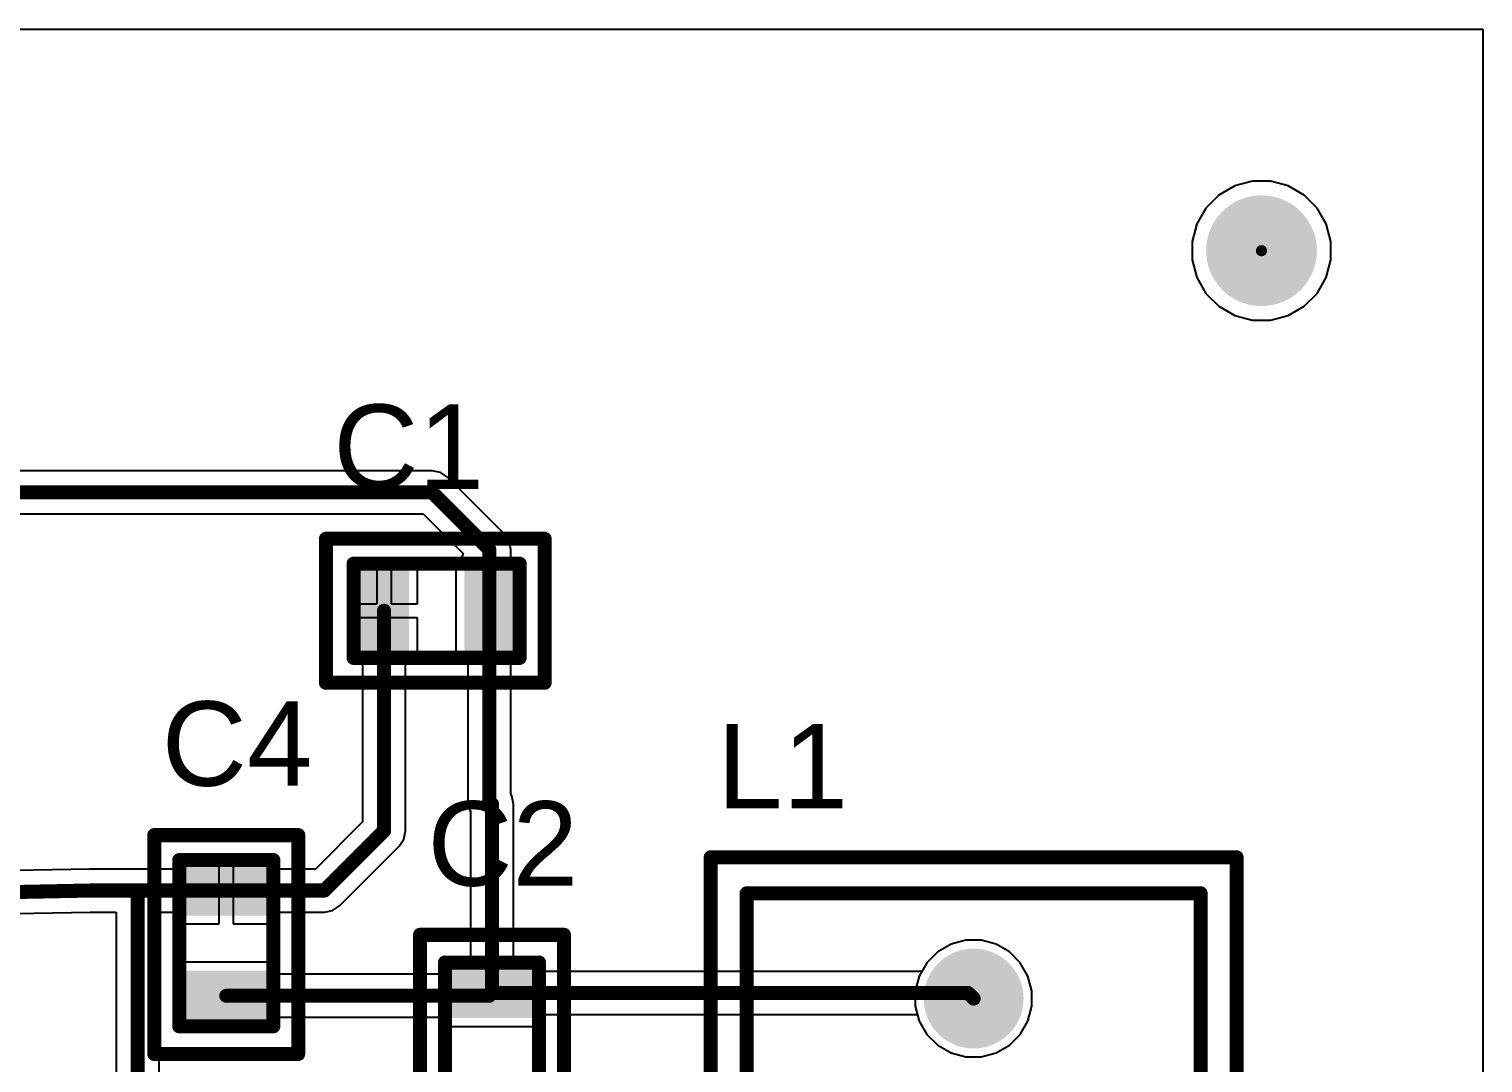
# Model space of a CAD drawing. Header units: millimetres. Extents: x 0 to 53, y 0 to 48.
# Drawn here: x 26.74 to 53, y 29.34 to 48 of the extents above; entities that cross this region are included whole.
import ezdxf

# ---------------------------------------------------------------- set-up
doc = ezdxf.new("R2010")
doc.units = ezdxf.units.MM
for name, color, linetype in [('BottomLayer', 5, 'Continuous'), ('BottomSolder', 6, 'Continuous'), ('Mechanical1', 6, 'Continuous'), ('Mechanical15', 56, 'Continuous'), ('MultiLayer', 9, 'Continuous'), ('PadHoleLayer', 156, 'Continuous'), ('TopLayer', 1, 'Continuous'), ('TopOverlay', 2, 'Continuous'), ('TopPaste', 8, 'Continuous'), ('TopSolder', 216, 'Continuous')]:
    doc.layers.add(name, color=color, linetype=linetype)
doc.styles.add('Arial', font='', dxfattribs={"height": 0.2})
doc.styles.get('Arial').set_extended_font_data('Arial')

# ---------------------------------------------------------------- blocks, each defined once
blk = doc.blocks.new('_________0810_4')
at = {"layer": 'BottomLayer'}
h = blk.add_hatch(color=5, dxfattribs=at)
edge = h.paths.add_edge_path()
edge.add_arc((-2.2, 0), 0.8, 0, 360)
h = blk.add_hatch(color=5, dxfattribs=at)
edge = h.paths.add_edge_path()
edge.add_arc((2.2, 0), 0.8, 0, 360)
at = {"layer": 'BottomSolder'}
h = blk.add_hatch(color=6, dxfattribs=at)
edge = h.paths.add_edge_path()
edge.add_arc((-2.2, 0), 0.902, 0, 360)
h = blk.add_hatch(color=6, dxfattribs=at)
edge = h.paths.add_edge_path()
edge.add_arc((2.2, 0), 0.902, 0, 360)
at = {"layer": 'MultiLayer'}
h = blk.add_hatch(color=9, dxfattribs=at)
edge = h.paths.add_edge_path()
edge.add_arc((-2.2, 0), 0.8, 0, 360)
h = blk.add_hatch(color=9, dxfattribs=at)
edge = h.paths.add_edge_path()
edge.add_arc((2.2, 0), 0.8, 0, 360)
at = {"layer": 'PadHoleLayer'}
h = blk.add_hatch(color=156, dxfattribs=at)
edge = h.paths.add_edge_path()
edge.add_arc((-2.2, 0), 0.4, 0, 360)
h = blk.add_hatch(color=156, dxfattribs=at)
edge = h.paths.add_edge_path()
edge.add_arc((2.2, 0), 0.4, 0, 360)
at = {"layer": 'TopLayer'}
h = blk.add_hatch(color=1, dxfattribs=at)
edge = h.paths.add_edge_path()
edge.add_arc((-2.2, 0), 0.8, 0, 360)
h = blk.add_hatch(color=1, dxfattribs=at)
edge = h.paths.add_edge_path()
edge.add_arc((2.2, 0), 0.8, 0, 360)
at = {"layer": 'TopSolder'}
h = blk.add_hatch(color=216, dxfattribs=at)
edge = h.paths.add_edge_path()
edge.add_arc((-2.2, 0), 0.902, 0, 360)
h = blk.add_hatch(color=216, dxfattribs=at)
edge = h.paths.add_edge_path()
edge.add_arc((2.2, 0), 0.902, 0, 360)
at = {"layer": 'Mechanical1', "const_width": 0.254}
for points in [[(-4.1, -4.1), (-4.1, 4.1)], [(4.1, 4.1), (-4.1, 4.1)], [(4.1, -4.1), (4.1, 4.1)], [(4.1, -4.1), (-4.1, -4.1)]]:
    blk.add_lwpolyline(points, dxfattribs=at)
at = {"layer": 'Mechanical1', "const_width": 0.127}
for points in [[(-4.163, 4.1, 1), (-4.036, 4.1, 1)], [(-4.163, 4.1, 1), (-4.036, 4.1, 1)], [(4.036, 4.1, 1), (4.163, 4.1, 1)], [(4.036, 4.1, 1), (4.163, 4.1, 1)], [(-4.163, -4.1, 1), (-4.036, -4.1, 1)], [(-4.163, -4.1, 1), (-4.036, -4.1, 1)], [(4.036, -4.1, 1), (4.163, -4.1, 1)], [(4.036, -4.1, 1), (4.163, -4.1, 1)]]:
    blk.add_lwpolyline(points, format="xyb", close=True, dxfattribs=at)
at = {"layer": 'Mechanical15', "const_width": 0.254}
for points in [[(-4.75, -4.75), (-4.75, 4.75)], [(4.75, 4.75), (-4.75, 4.75)], [(4.75, -4.75), (4.75, 4.75)], [(4.75, -4.75), (-4.75, -4.75)]]:
    blk.add_lwpolyline(points, dxfattribs=at)
at = {"layer": 'Mechanical15', "const_width": 0.127}
for points in [[(-4.814, 4.75, 1), (-4.687, 4.75, 1)], [(-4.814, 4.75, 1), (-4.687, 4.75, 1)], [(4.686, 4.75, 1), (4.813, 4.75, 1)], [(4.686, 4.75, 1), (4.813, 4.75, 1)], [(-4.814, -4.75, 1), (-4.687, -4.75, 1)], [(-4.814, -4.75, 1), (-4.687, -4.75, 1)], [(4.686, -4.75, 1), (4.813, -4.75, 1)], [(4.686, -4.75, 1), (4.813, -4.75, 1)]]:
    blk.add_lwpolyline(points, format="xyb", close=True, dxfattribs=at)
at = {"layer": 'TopOverlay', "const_width": 0.254}
for points in [[(-4.1, -4.1), (-4.1, 4.1)], [(4.1, 4.1), (-4.1, 4.1)], [(4.1, -4.1), (4.1, 4.1)], [(4.1, -4.1), (-4.1, -4.1)]]:
    blk.add_lwpolyline(points, dxfattribs=at)
at = {"layer": 'TopOverlay', "const_width": 0.127}
for points in [[(-4.163, 4.1, 1), (-4.036, 4.1, 1)], [(-4.163, 4.1, 1), (-4.036, 4.1, 1)], [(4.036, 4.1, 1), (4.163, 4.1, 1)], [(4.036, 4.1, 1), (4.163, 4.1, 1)], [(-4.163, -4.1, 1), (-4.036, -4.1, 1)], [(-4.163, -4.1, 1), (-4.036, -4.1, 1)], [(4.036, -4.1, 1), (4.163, -4.1, 1)], [(4.036, -4.1, 1), (4.163, -4.1, 1)]]:
    blk.add_lwpolyline(points, format="xyb", close=True, dxfattribs=at)
blk = doc.blocks.new('__________0805_12')
at = {"layer": 'TopLayer'}
for points in [[(-1.3, 0.65), (-0.6, 0.65), (-0.6, -0.65), (-1.3, -0.65)], [(0.6, 0.65), (1.3, 0.65), (1.3, -0.65), (0.6, -0.65)]]:
    blk.add_hatch(color=1, dxfattribs=at).paths.add_polyline_path(points)
at = {"layer": 'TopPaste'}
for points in [[(-1.3, 0.65), (-0.6, 0.65), (-0.6, -0.65), (-1.3, -0.65)], [(0.6, 0.65), (1.3, 0.65), (1.3, -0.65), (0.6, -0.65)]]:
    blk.add_hatch(color=8, dxfattribs=at).paths.add_polyline_path(points)
at = {"layer": 'TopSolder'}
for points in [[(-1.402, 0.752), (-0.498, 0.752), (-0.498, -0.752), (-1.402, -0.752)], [(0.498, 0.752), (1.402, 0.752), (1.402, -0.752), (0.498, -0.752)]]:
    blk.add_hatch(color=216, dxfattribs=at).paths.add_polyline_path(points)
at = {"layer": 'Mechanical1', "const_width": 0.254}
for points in [[(-1.5, 0.85), (-1.5, -0.85)], [(-1.5, 0.85), (1.5, 0.85)], [(1.5, 0.85), (1.5, -0.85)], [(-1.5, -0.85), (1.5, -0.85)]]:
    blk.add_lwpolyline(points, dxfattribs=at)
at = {"layer": 'Mechanical1', "const_width": 0.127}
for points in [[(-1.564, 0.85, 1), (-1.437, 0.85, 1)], [(-1.564, 0.85, 1), (-1.437, 0.85, 1)], [(1.436, 0.85, 1), (1.563, 0.85, 1)], [(1.436, 0.85, 1), (1.563, 0.85, 1)], [(-1.564, -0.85, 1), (-1.437, -0.85, 1)], [(-1.564, -0.85, 1), (-1.437, -0.85, 1)], [(1.436, -0.85, 1), (1.563, -0.85, 1)], [(1.436, -0.85, 1), (1.563, -0.85, 1)]]:
    blk.add_lwpolyline(points, format="xyb", close=True, dxfattribs=at)
at = {"layer": 'Mechanical15', "const_width": 0.254}
for points in [[(-2, 1.3), (1.95, 1.3)], [(-2, 1.3), (-2, -1.3)], [(1.95, 1.3), (1.95, -1.3)], [(-2, -1.3), (1.95, -1.3)]]:
    blk.add_lwpolyline(points, dxfattribs=at)
at = {"layer": 'Mechanical15', "const_width": 0.127}
for points in [[(-2.063, 1.3, 1), (-1.936, 1.3, 1)], [(-2.063, 1.3, 1), (-1.936, 1.3, 1)], [(1.887, 1.3, 1), (2.014, 1.3, 1)], [(1.887, 1.3, 1), (2.014, 1.3, 1)], [(-2.063, -1.3, 1), (-1.936, -1.3, 1)], [(-2.063, -1.3, 1), (-1.936, -1.3, 1)], [(1.887, -1.3, 1), (2.014, -1.3, 1)], [(1.887, -1.3, 1), (2.014, -1.3, 1)]]:
    blk.add_lwpolyline(points, format="xyb", close=True, dxfattribs=at)
at = {"layer": 'TopOverlay', "const_width": 0.254}
for points in [[(-1.5, 0.85), (-1.5, -0.85)], [(-1.5, 0.85), (1.5, 0.85)], [(1.5, 0.85), (1.5, -0.85)], [(-1.5, -0.85), (1.5, -0.85)]]:
    blk.add_lwpolyline(points, dxfattribs=at)
at = {"layer": 'TopOverlay', "const_width": 0.127}
for points in [[(-1.564, 0.85, 1), (-1.437, 0.85, 1)], [(-1.564, 0.85, 1), (-1.437, 0.85, 1)], [(1.436, 0.85, 1), (1.563, 0.85, 1)], [(1.436, 0.85, 1), (1.563, 0.85, 1)], [(-1.564, -0.85, 1), (-1.437, -0.85, 1)], [(-1.564, -0.85, 1), (-1.437, -0.85, 1)], [(1.436, -0.85, 1), (1.563, -0.85, 1)], [(1.436, -0.85, 1), (1.563, -0.85, 1)]]:
    blk.add_lwpolyline(points, format="xyb", close=True, dxfattribs=at)
blk = doc.blocks.new('__________0805_14')
at = {"layer": 'TopLayer'}
for points in [[(-1.3, 0.65), (-0.6, 0.65), (-0.6, -0.65), (-1.3, -0.65)], [(0.6, 0.65), (1.3, 0.65), (1.3, -0.65), (0.6, -0.65)]]:
    blk.add_hatch(color=1, dxfattribs=at).paths.add_polyline_path(points)
at = {"layer": 'TopPaste'}
for points in [[(-1.3, 0.65), (-0.6, 0.65), (-0.6, -0.65), (-1.3, -0.65)], [(0.6, 0.65), (1.3, 0.65), (1.3, -0.65), (0.6, -0.65)]]:
    blk.add_hatch(color=8, dxfattribs=at).paths.add_polyline_path(points)
at = {"layer": 'TopSolder'}
for points in [[(-1.402, 0.752), (-0.498, 0.752), (-0.498, -0.752), (-1.402, -0.752)], [(0.498, 0.752), (1.402, 0.752), (1.402, -0.752), (0.498, -0.752)]]:
    blk.add_hatch(color=216, dxfattribs=at).paths.add_polyline_path(points)
at = {"layer": 'Mechanical1', "const_width": 0.254}
for points in [[(-1.5, -0.85), (-1.5, 0.85)], [(1.5, 0.85), (-1.5, 0.85)], [(1.5, -0.85), (1.5, 0.85)], [(1.5, -0.85), (-1.5, -0.85)]]:
    blk.add_lwpolyline(points, dxfattribs=at)
at = {"layer": 'Mechanical1', "const_width": 0.127}
for points in [[(-1.564, 0.85, 1), (-1.437, 0.85, 1)], [(-1.564, 0.85, 1), (-1.437, 0.85, 1)], [(1.436, 0.85, 1), (1.563, 0.85, 1)], [(1.436, 0.85, 1), (1.563, 0.85, 1)], [(-1.564, -0.85, 1), (-1.437, -0.85, 1)], [(-1.564, -0.85, 1), (-1.437, -0.85, 1)], [(1.436, -0.85, 1), (1.563, -0.85, 1)], [(1.436, -0.85, 1), (1.563, -0.85, 1)]]:
    blk.add_lwpolyline(points, format="xyb", close=True, dxfattribs=at)
at = {"layer": 'Mechanical15', "const_width": 0.254}
for points in [[(1.95, 1.3), (-2, 1.3)], [(-2, -1.3), (-2, 1.3)], [(1.95, -1.3), (1.95, 1.3)], [(1.95, -1.3), (-2, -1.3)]]:
    blk.add_lwpolyline(points, dxfattribs=at)
at = {"layer": 'Mechanical15', "const_width": 0.127}
for points in [[(-2.064, 1.3, 1), (-1.937, 1.3, 1)], [(-2.064, 1.3, 1), (-1.937, 1.3, 1)], [(1.886, 1.3, 1), (2.013, 1.3, 1)], [(1.886, 1.3, 1), (2.013, 1.3, 1)], [(-2.064, -1.3, 1), (-1.937, -1.3, 1)], [(-2.064, -1.3, 1), (-1.937, -1.3, 1)], [(1.886, -1.3, 1), (2.013, -1.3, 1)], [(1.886, -1.3, 1), (2.013, -1.3, 1)]]:
    blk.add_lwpolyline(points, format="xyb", close=True, dxfattribs=at)
at = {"layer": 'TopOverlay', "const_width": 0.254}
for points in [[(-1.5, -0.85), (-1.5, 0.85)], [(1.5, 0.85), (-1.5, 0.85)], [(1.5, -0.85), (1.5, 0.85)], [(1.5, -0.85), (-1.5, -0.85)]]:
    blk.add_lwpolyline(points, dxfattribs=at)
at = {"layer": 'TopOverlay', "const_width": 0.127}
for points in [[(-1.564, 0.85, 1), (-1.437, 0.85, 1)], [(-1.564, 0.85, 1), (-1.437, 0.85, 1)], [(1.436, 0.85, 1), (1.563, 0.85, 1)], [(1.436, 0.85, 1), (1.563, 0.85, 1)], [(-1.564, -0.85, 1), (-1.437, -0.85, 1)], [(-1.564, -0.85, 1), (-1.437, -0.85, 1)], [(1.436, -0.85, 1), (1.563, -0.85, 1)], [(1.436, -0.85, 1), (1.563, -0.85, 1)]]:
    blk.add_lwpolyline(points, format="xyb", close=True, dxfattribs=at)
blk = doc.blocks.new('__________0805_15')
at = {"layer": 'TopLayer'}
for points in [[(-1.3, 0.65), (-0.6, 0.65), (-0.6, -0.65), (-1.3, -0.65)], [(0.6, 0.65), (1.3, 0.65), (1.3, -0.65), (0.6, -0.65)]]:
    blk.add_hatch(color=1, dxfattribs=at).paths.add_polyline_path(points)
at = {"layer": 'TopPaste'}
for points in [[(-1.3, 0.65), (-0.6, 0.65), (-0.6, -0.65), (-1.3, -0.65)], [(0.6, 0.65), (1.3, 0.65), (1.3, -0.65), (0.6, -0.65)]]:
    blk.add_hatch(color=8, dxfattribs=at).paths.add_polyline_path(points)
at = {"layer": 'TopSolder'}
for points in [[(-1.402, 0.752), (-0.498, 0.752), (-0.498, -0.752), (-1.402, -0.752)], [(0.498, 0.752), (1.402, 0.752), (1.402, -0.752), (0.498, -0.752)]]:
    blk.add_hatch(color=216, dxfattribs=at).paths.add_polyline_path(points)
at = {"layer": 'Mechanical1', "const_width": 0.254}
for points in [[(-1.5, -0.85), (-1.5, 0.85)], [(-1.5, 0.85), (1.5, 0.85)], [(1.5, -0.85), (1.5, 0.85)], [(-1.5, -0.85), (1.5, -0.85)]]:
    blk.add_lwpolyline(points, dxfattribs=at)
at = {"layer": 'Mechanical1', "const_width": 0.127}
for points in [[(-1.564, 0.85, 1), (-1.437, 0.85, 1)], [(-1.564, 0.85, 1), (-1.437, 0.85, 1)], [(1.436, 0.85, 1), (1.563, 0.85, 1)], [(1.436, 0.85, 1), (1.563, 0.85, 1)], [(-1.564, -0.85, 1), (-1.437, -0.85, 1)], [(-1.564, -0.85, 1), (-1.437, -0.85, 1)], [(1.436, -0.85, 1), (1.563, -0.85, 1)], [(1.436, -0.85, 1), (1.563, -0.85, 1)]]:
    blk.add_lwpolyline(points, format="xyb", close=True, dxfattribs=at)
at = {"layer": 'Mechanical15', "const_width": 0.254}
for points in [[(-2, 1.3), (1.95, 1.3)], [(-2, -1.3), (-2, 1.3)], [(1.95, -1.3), (1.95, 1.3)], [(-2, -1.3), (1.95, -1.3)]]:
    blk.add_lwpolyline(points, dxfattribs=at)
at = {"layer": 'Mechanical15', "const_width": 0.127}
for points in [[(-2.063, 1.3, 1), (-1.936, 1.3, 1)], [(-2.063, 1.3, 1), (-1.936, 1.3, 1)], [(1.887, 1.3, 1), (2.014, 1.3, 1)], [(1.887, 1.3, 1), (2.014, 1.3, 1)], [(-2.063, -1.3, 1), (-1.936, -1.3, 1)], [(-2.063, -1.3, 1), (-1.936, -1.3, 1)], [(1.887, -1.3, 1), (2.014, -1.3, 1)], [(1.887, -1.3, 1), (2.014, -1.3, 1)]]:
    blk.add_lwpolyline(points, format="xyb", close=True, dxfattribs=at)
at = {"layer": 'TopOverlay', "const_width": 0.254}
for points in [[(-1.5, -0.85), (-1.5, 0.85)], [(-1.5, 0.85), (1.5, 0.85)], [(1.5, -0.85), (1.5, 0.85)], [(-1.5, -0.85), (1.5, -0.85)]]:
    blk.add_lwpolyline(points, dxfattribs=at)
at = {"layer": 'TopOverlay', "const_width": 0.127}
for points in [[(-1.564, 0.85, 1), (-1.437, 0.85, 1)], [(-1.564, 0.85, 1), (-1.437, 0.85, 1)], [(1.436, 0.85, 1), (1.563, 0.85, 1)], [(1.436, 0.85, 1), (1.563, 0.85, 1)], [(-1.564, -0.85, 1), (-1.437, -0.85, 1)], [(-1.564, -0.85, 1), (-1.437, -0.85, 1)], [(1.436, -0.85, 1), (1.563, -0.85, 1)], [(1.436, -0.85, 1), (1.563, -0.85, 1)]]:
    blk.add_lwpolyline(points, format="xyb", close=True, dxfattribs=at)

msp = doc.modelspace()

# ---------------------------------------------------------------- hatches: boundary and pattern name
at = {"layer": 'BottomSolder'}
h = msp.add_hatch(color=6, dxfattribs=at)
edge = h.paths.add_edge_path()
edge.add_arc((49, 44), 0.102, 0, 360)
at = {"layer": 'PadHoleLayer'}
h = msp.add_hatch(color=156, dxfattribs=at)
edge = h.paths.add_edge_path()
edge.add_arc((49, 44), 1, 0, 360)
at = {"layer": 'TopSolder'}
h = msp.add_hatch(color=216, dxfattribs=at)
edge = h.paths.add_edge_path()
edge.add_arc((49, 44), 0.102, 0, 360)

# ---------------------------------------------------------------- linework, layer by layer
at = {"layer": 'BottomLayer'}
for p, q in [((0, 48), (53, 48)), ((53, 48), (53, 0)), ((48.835, 45.254), (48.516, 45.169)), ((49.165, 45.254), (48.835, 45.254)), ((49.484, 45.169), (49.165, 45.254)), ((48.23, 45.003), (47.997, 44.77)), ((48.516, 45.169), (48.23, 45.003)), ((49.77, 45.003), (49.484, 45.169)), ((50.003, 44.77), (49.77, 45.003)), ((47.997, 44.77), (47.831, 44.484)), ((50.169, 44.484), (50.003, 44.77)), ((47.831, 44.484), (47.746, 44.165)), ((50.254, 44.165), (50.169, 44.484)), ((47.746, 44.165), (47.746, 43.835)), ((50.254, 43.835), (50.254, 44.165)), ((47.746, 43.835), (47.831, 43.516)), ((50.169, 43.516), (50.254, 43.835)), ((47.831, 43.516), (47.997, 43.23)), ((50.003, 43.23), (50.169, 43.516)), ((47.997, 43.23), (48.23, 42.997)), ((49.77, 42.997), (50.003, 43.23)), ((48.23, 42.997), (48.516, 42.831)), ((48.516, 42.831), (48.835, 42.746)), ((49.165, 42.746), (49.484, 42.831)), ((49.484, 42.831), (49.77, 42.997)), ((48.835, 42.746), (49.165, 42.746)), ((43.661, 31.554), (43.393, 31.482)), ((43.939, 31.554), (43.661, 31.554)), ((44.207, 31.482), (43.939, 31.554)), ((43.153, 31.343), (42.957, 31.147)), ((43.393, 31.482), (43.153, 31.343)), ((44.447, 31.343), (44.207, 31.482)), ((44.643, 31.147), (44.447, 31.343)), ((42.957, 31.147), (42.818, 30.907)), ((44.782, 30.907), (44.643, 31.147)), ((42.818, 30.907), (42.746, 30.639)), ((44.854, 30.639), (44.782, 30.907)), ((42.746, 30.639), (42.746, 30.361)), ((44.854, 30.361), (44.854, 30.639)), ((42.746, 30.361), (42.818, 30.093)), ((44.782, 30.093), (44.854, 30.361)), ((42.818, 30.093), (42.957, 29.853)), ((44.643, 29.853), (44.782, 30.093)), ((42.957, 29.853), (43.153, 29.657)), ((44.447, 29.657), (44.643, 29.853)), ((43.153, 29.657), (43.393, 29.518)), ((43.393, 29.518), (43.661, 29.446)), ((43.661, 29.446), (43.939, 29.446)), ((43.939, 29.446), (44.207, 29.518)), ((44.207, 29.518), (44.447, 29.657))]:
    msp.add_line(p, q, dxfattribs=at)
at = {"layer": 'TopLayer'}
for p, q in [((0, 48), (53, 48)), ((53, 48), (53, 0)), ((48.835, 45.254), (48.516, 45.169)), ((49.165, 45.254), (48.835, 45.254)), ((49.484, 45.169), (49.165, 45.254)), ((48.23, 45.003), (47.997, 44.77)), ((48.516, 45.169), (48.23, 45.003)), ((49.77, 45.003), (49.484, 45.169)), ((50.003, 44.77), (49.77, 45.003)), ((47.997, 44.77), (47.831, 44.484)), ((50.169, 44.484), (50.003, 44.77)), ((47.831, 44.484), (47.746, 44.165)), ((50.254, 44.165), (50.169, 44.484)), ((47.746, 44.165), (47.746, 43.835)), ((50.254, 43.835), (50.254, 44.165)), ((47.746, 43.835), (47.831, 43.516)), ((50.169, 43.516), (50.254, 43.835)), ((47.831, 43.516), (47.997, 43.23)), ((50.003, 43.23), (50.169, 43.516)), ((47.997, 43.23), (48.23, 42.997)), ((49.77, 42.997), (50.003, 43.23)), ((48.23, 42.997), (48.516, 42.831)), ((48.516, 42.831), (48.835, 42.746)), ((49.165, 42.746), (49.484, 42.831)), ((49.484, 42.831), (49.77, 42.997)), ((48.835, 42.746), (49.165, 42.746)), ((34.019, 40.028), (9.177, 40.028)), ((34.168, 39.998), (34.019, 40.028)), ((34.294, 39.914), (34.168, 39.998)), ((35.325, 38.883), (34.294, 39.914)), ((18.716, 39.251), (33.858, 39.251)), ((33.858, 39.251), (34.578, 38.531)), ((35.409, 38.757), (35.325, 38.883)), ((35.438, 38.608), (35.409, 38.757)), ((35.438, 38.404), (35.438, 38.608)), ((33.023, 38.404), (32.546, 38.404)), ((32.546, 38.404), (32.546, 37.627)), ((33.023, 37.627), (33.023, 38.404)), ((33.754, 38.404), (33.277, 38.404)), ((33.277, 38.404), (33.277, 37.627)), ((33.754, 37.627), (33.754, 38.404)), ((34.525, 38.404), (34.446, 38.404)), ((34.446, 38.404), (34.446, 36.596)), ((34.578, 38.531), (34.525, 38.404)), ((35.654, 38.404), (35.438, 38.404)), ((35.654, 36.596), (35.654, 38.404)), ((32.546, 37.627), (33.023, 37.627)), ((33.277, 37.627), (33.754, 37.627)), ((33.754, 37.373), (32.546, 37.373)), ((32.546, 37.373), (32.546, 36.596)), ((33.754, 36.596), (33.754, 37.373)), ((32.546, 36.596), (32.762, 36.596)), ((32.762, 36.596), (32.762, 33.689)), ((33.538, 33.528), (33.538, 36.596)), ((33.538, 36.596), (33.754, 36.596)), ((34.446, 36.596), (34.662, 36.596)), ((34.662, 36.596), (34.662, 34.061)), ((35.438, 34.19), (35.438, 36.596)), ((35.438, 36.596), (35.654, 36.596)), ((35.459, 34.159), (35.438, 34.19)), ((35.488, 34.011), (35.459, 34.159)), ((34.662, 34.061), (34.691, 33.912)), ((34.691, 33.912), (34.712, 33.881)), ((34.712, 33.881), (34.712, 31.204)), ((35.488, 31.204), (35.488, 34.011)), ((32.762, 33.689), (31.911, 32.838)), ((33.425, 33.253), (33.509, 33.379)), ((33.509, 33.379), (33.538, 33.528)), ((32.347, 32.175), (33.425, 33.253)), ((27.83, 32.838), (26.045, 32.803)), ((27.834, 32.838), (27.83, 32.838)), ((27.838, 32.838), (27.834, 32.838)), ((29.396, 32.838), (27.838, 32.838)), ((30.173, 33.054), (29.396, 33.054)), ((29.396, 33.054), (29.396, 32.838)), ((30.173, 32.45), (30.173, 33.054)), ((31.204, 33.054), (30.427, 33.054)), ((30.427, 33.054), (30.427, 32.45)), ((31.204, 32.838), (31.204, 33.054)), ((31.911, 32.838), (31.204, 32.838)), ((30.173, 31.846), (30.173, 32.45)), ((30.427, 32.45), (30.427, 31.846)), ((25.954, 32.024), (27.842, 32.062)), ((27.842, 32.062), (28.312, 32.062)), ((28.312, 32.062), (28.312, 24.183)), ((29.088, 24.344), (29.088, 32.062)), ((29.088, 32.062), (29.396, 32.062)), ((29.396, 32.062), (29.396, 31.846)), ((31.204, 31.846), (31.204, 32.062)), ((31.204, 32.062), (32.072, 32.062)), ((32.072, 32.062), (32.221, 32.091)), ((32.221, 32.091), (32.347, 32.175)), ((29.396, 31.846), (30.173, 31.846)), ((30.427, 31.846), (31.204, 31.846)), ((43.661, 31.554), (43.393, 31.482)), ((43.939, 31.554), (43.661, 31.554)), ((44.207, 31.482), (43.939, 31.554)), ((43.153, 31.343), (42.957, 31.147)), ((43.393, 31.482), (43.153, 31.343)), ((44.447, 31.343), (44.207, 31.482)), ((44.643, 31.147), (44.447, 31.343)), ((31.204, 31.154), (29.396, 31.154)), ((29.396, 31.154), (29.396, 29.946)), ((31.204, 30.938), (31.204, 31.154)), ((34.712, 31.204), (34.196, 31.204)), ((34.196, 31.204), (34.196, 30.938)), ((36.004, 31.204), (35.488, 31.204)), ((36.004, 30.988), (36.004, 31.204)), ((42.957, 31.147), (42.865, 30.988)), ((44.782, 30.907), (44.643, 31.147)), ((34.196, 30.938), (31.204, 30.938)), ((42.865, 30.988), (36.004, 30.988)), ((44.854, 30.639), (44.782, 30.907)), ((44.854, 30.361), (44.854, 30.639)), ((36.004, 29.996), (36.004, 30.212)), ((36.004, 30.212), (42.786, 30.212)), ((42.786, 30.212), (42.818, 30.093)), ((44.782, 30.093), (44.854, 30.361)), ((29.396, 29.946), (31.204, 29.946)), ((31.204, 29.946), (31.204, 30.162)), ((31.204, 30.162), (34.196, 30.162)), ((34.196, 30.162), (34.196, 29.996)), ((34.196, 29.996), (36.004, 29.996)), ((42.818, 30.093), (42.957, 29.853)), ((44.643, 29.853), (44.782, 30.093)), ((42.957, 29.853), (43.153, 29.657)), ((44.447, 29.657), (44.643, 29.853)), ((43.153, 29.657), (43.393, 29.518)), ((43.393, 29.518), (43.661, 29.446)), ((43.661, 29.446), (43.939, 29.446)), ((43.939, 29.446), (44.207, 29.518)), ((44.207, 29.518), (44.447, 29.657))]:
    msp.add_line(p, q, dxfattribs=at)
at = {"layer": 'TopLayer', "const_width": 0.254}
for points in [[(9.177, 39.639), (34.019, 39.639)], [(34.019, 39.639), (35.05, 38.608)], [(35.05, 37.5), (35.05, 38.608)], [(33.15, 33.528), (33.15, 37.5)], [(35.05, 34.061), (35.05, 37.5)], [(35.05, 34.061), (35.1, 34.011)], [(35.1, 30.6), (35.1, 34.011)], [(32.072, 32.45), (33.15, 33.528)], [(25.35, 32.4), (27.838, 32.45)], [(27.838, 32.45), (28.7, 32.45)], [(28.7, 24.183), (28.7, 32.45)], [(28.7, 32.45), (30.3, 32.45)], [(30.3, 32.45), (32.072, 32.45)], [(35.05, 30.55), (35.1, 30.6)], [(35.1, 30.6), (43.7, 30.6)], [(43.7, 30.6), (43.8, 30.5)], [(30.3, 30.55), (35.05, 30.55)]]:
    msp.add_lwpolyline(points, dxfattribs=at)
at = {"layer": 'TopLayer', "const_width": 0.127}
for points in [[(33.955, 39.639, 1), (34.082, 39.639, 1)], [(33.955, 39.639, 1), (34.082, 39.639, 1)], [(34.987, 38.608, 1), (35.114, 38.608, 1)], [(34.987, 38.608, 1), (35.114, 38.608, 1)], [(33.086, 37.5, 1), (33.213, 37.5, 1)], [(34.987, 37.5, 1), (35.114, 37.5, 1)], [(34.987, 37.5, 1), (35.114, 37.5, 1)], [(34.987, 34.061, 1), (35.114, 34.061, 1)], [(34.987, 34.061, 1), (35.114, 34.061, 1)], [(35.037, 34.011, 1), (35.164, 34.011, 1)], [(35.037, 34.011, 1), (35.164, 34.011, 1)], [(33.086, 33.528, 1), (33.213, 33.528, 1)], [(33.086, 33.528, 1), (33.213, 33.528, 1)], [(27.774, 32.45, 1), (27.901, 32.45, 1)], [(27.774, 32.45, 1), (27.901, 32.45, 1)], [(28.637, 32.45, 1), (28.764, 32.45, 1)], [(28.637, 32.45, 1), (28.764, 32.45, 1)], [(28.637, 32.45, 1), (28.764, 32.45, 1)], [(30.237, 32.45, 1), (30.364, 32.45, 1)], [(30.237, 32.45, 1), (30.364, 32.45, 1)], [(32.009, 32.45, 1), (32.136, 32.45, 1)], [(32.009, 32.45, 1), (32.136, 32.45, 1)], [(35.037, 30.6, 1), (35.164, 30.6, 1)], [(35.037, 30.6, 1), (35.164, 30.6, 1)], [(35.037, 30.6, 1), (35.164, 30.6, 1)], [(43.637, 30.6, 1), (43.764, 30.6, 1)], [(43.637, 30.6, 1), (43.764, 30.6, 1)], [(30.237, 30.55, 1), (30.364, 30.55, 1)], [(34.987, 30.55, 1), (35.114, 30.55, 1)], [(34.987, 30.55, 1), (35.114, 30.55, 1)], [(43.737, 30.5, 1), (43.864, 30.5, 1)]]:
    msp.add_lwpolyline(points, format="xyb", close=True, dxfattribs=at)

# ---------------------------------------------------------------- block references
msp.add_blockref('__________0805_15', (34.1, 37.5))
for name, p, rotation in [('__________0805_12', (30.3, 31.5), 90), ('_________0810_4', (43.8, 28.3), 270), ('__________0805_14', (35.1, 29.65), 270)]:
    msp.add_blockref(name, p, dxfattribs=dict(rotation=rotation))

# ---------------------------------------------------------------- texts
at = {"layer": 'TopOverlay', "style": 'Arial'}
for s, p in [('C1', (32.233, 39.7)), ('C4', (29.134, 34.341)), ('L1', (39.167, 33.934)), ('C2', (33.934, 32.537))]:
    msp.add_text(s, height=1.524, dxfattribs=at).set_placement(p)

doc.saveas('drawing.dxf')
